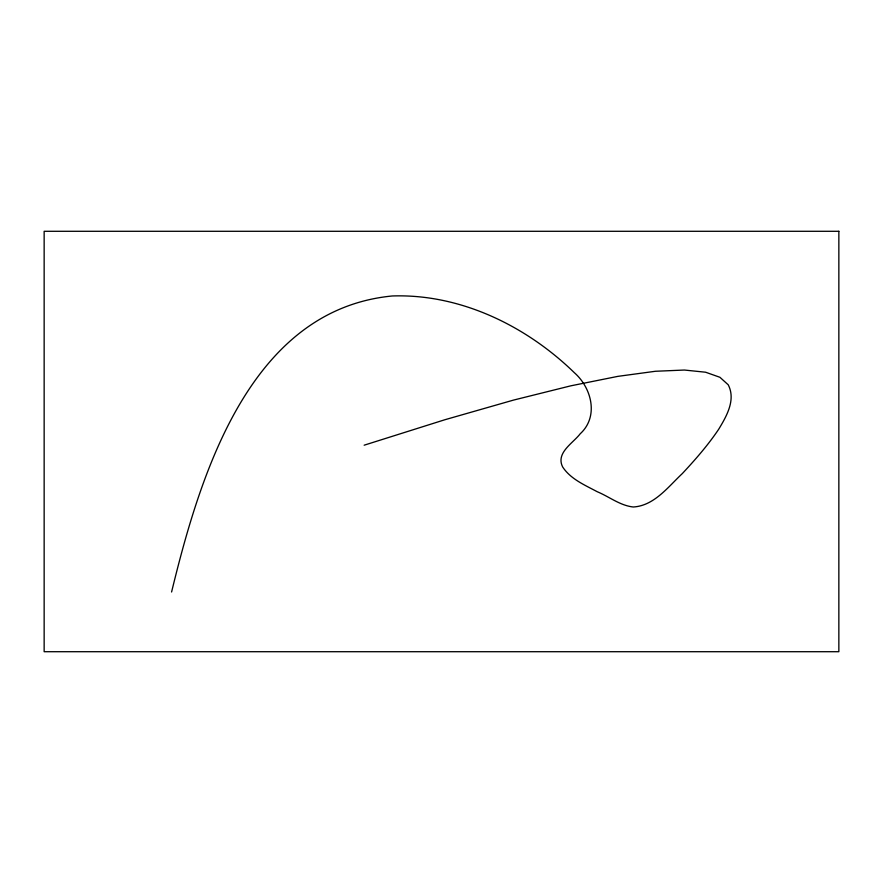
<?xml version="1.0" encoding="UTF-8"?>
<svg xmlns="http://www.w3.org/2000/svg" width="883" height="883" viewBox="0 0 883 883"><rect width="100%" height="100%" fill="white"/><g stroke="black" fill="none" stroke-linecap="round" stroke-linejoin="round"><path stroke-width="1.32" d="M171.589 591.996C200.088 475.043 249.447 309.778 392.306 295.971C460.33 293.631 526.279 325.915 574.314 372.67C591.753 387.946 598.961 416.677 580.175 433.818C572.89 443.31 555.595 452.869 562.637 466.93C570.628 479.138 584.8 485.043 597.195 491.71C609.226 496.676 620.021 505.551 633.254 506.997C654.182 505.804 668.188 486.798 682.305 473.597C695.351 459.59 708.034 445.153 718.707 429.226C726.543 416.268 736.036 399.878 728.221 384.789L719.921 377.295L705.605 372.218L684.402 370.043L655.462 371.268L617.901 376.357L570.86 385.816L513.465 400.109L444.855 419.745L364.149 445.198M838.85 231.291L44.15 231.291L44.15 651.709L838.85 651.709L838.85 231.291"/></g></svg>
